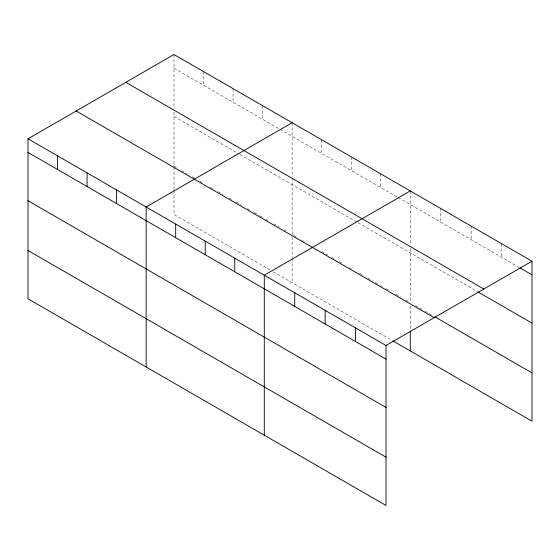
<?xml version="1.0" encoding="UTF-8"?>
<svg xmlns="http://www.w3.org/2000/svg" width="560" height="560" viewBox="0 0 560 560"><rect width="100%" height="100%" fill="white"/><g stroke="black" fill="none" stroke-linecap="round" stroke-linejoin="round"><path stroke-width="0.42" stroke-dasharray="2.8 2.1" d="M173.985 54.516L173.985 108.682M173.985 68.145L279.251 128.919M280.014 129.36L397.397 197.134M398.16 197.568L519.379 267.554M173.985 116.438L239.113 154.042M239.869 154.483L357.259 222.257M358.015 222.691L477.078 291.431M176.253 167.517L173.985 166.201L173.985 109.543M181.559 170.576L186.858 173.635M192.157 176.694L194.432 178.01M199.731 181.069L203.518 183.253M210.336 187.194L212.611 188.503M217.91 191.562L223.209 194.621M229.271 198.121L231.539 199.437M236.082 202.055L241.388 205.121M247.443 208.614L249.718 209.93M254.261 212.555L259.56 215.614M260.323 216.048L262.591 217.364M265.622 219.107L267.897 220.423M273.952 223.923L279.251 226.982M284.557 230.041L286.069 230.916M293.643 235.291L297.43 237.475M302.729 240.534L304.248 241.409M321.664 251.468L327.726 254.968M331.513 257.152L336.056 259.777M339.087 261.52L342.111 263.27M349.685 267.645L351.204 268.52M359.534 273.329L364.077 275.954M367.864 278.138L372.407 280.763M375.438 282.513L379.981 285.138M380.737 285.572L382.256 286.447M386.036 288.631L388.311 289.947M395.885 294.315L400.428 296.94M405.727 299.999L408.758 301.749M415.471 305.627L422.149 309.484M425.117 311.192L433.286 315.91M270.165 270.032L173.985 214.501L173.985 190.351M273.196 271.782L392.098 340.431M501.571 243.649L501.571 257.271M471.135 226.079L471.135 239.701M440.706 208.509L440.706 222.131M410.277 190.939L410.277 245.098M410.277 248.549L410.277 302.624M410.277 306.075L410.277 329.364M380.737 173.887L380.737 187.509M351.204 156.835L351.204 170.457M321.664 139.783L321.664 153.405M292.131 122.724L292.131 176.89M292.131 177.751L292.131 234.416M292.131 236.999L292.131 257.698M292.131 258.566L292.131 282.716M262.591 105.672L262.591 119.301M233.058 88.62L233.058 102.249M203.518 71.568L203.518 85.197M173.985 167.069L173.985 189.49"/><path stroke-width="0.84" d="M28 138.796L386.015 345.499L386.015 505.484L28 298.788L28 138.796L173.985 54.516L532 261.212L532 421.204L392.854 340.865M292.131 122.724L146.146 207.011L146.146 366.996M410.277 190.939L264.292 275.219L264.292 435.204M386.015 345.499L532 261.212M520.121 267.988L532 274.841M125.811 82.327L483.826 289.03M477.82 291.858L532 323.141M434.77 316.764L532 372.904M76.174 110.985L434.189 317.688M28 152.425L386.015 359.121M28 200.725L386.015 407.421M28 250.488L386.015 457.184M410.277 331.086L410.277 350.924M355.586 327.929L355.586 341.558M325.157 310.359L325.157 323.988M294.721 292.789L294.721 306.418M234.752 258.167L234.752 271.796M205.219 241.115L205.219 254.744M175.679 224.063L175.679 237.692M116.606 189.959L116.606 203.581M87.073 172.907L87.073 186.529M57.533 155.855L57.533 169.477"/></g></svg>
